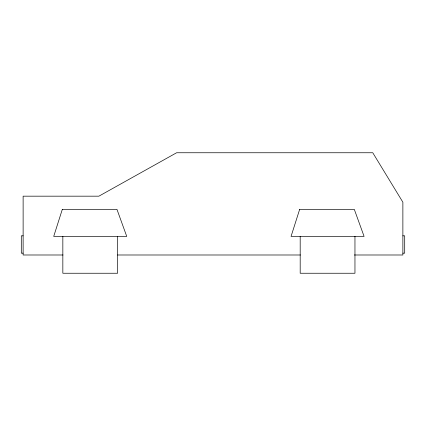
<?xml version="1.0" encoding="UTF-8"?>
<svg xmlns="http://www.w3.org/2000/svg" width="426" height="426" viewBox="0 0 426 426"><rect width="100%" height="100%" fill="white"/><g stroke="black" fill="none" stroke-linecap="round" stroke-linejoin="round"><path stroke-width="0.64" d="M23.126 235.823L21.3 235.823L21.3 253.166L23.126 253.166M402.874 235.823L404.7 235.823L404.7 253.166L402.874 253.166M63.027 254.993L23.126 254.993L23.126 196.173L98.891 196.173L176.625 152.753L372.766 152.753L402.874 202.206L402.874 254.993L354.325 254.993M117.565 254.993L300.458 254.993M354.959 236.297L354.959 273.247L300.186 273.247L300.186 236.297M117.613 236.297L117.613 273.247L62.84 273.247L62.84 236.297M62.324 209.347L53.713 236.403L126.74 236.403L116.953 209.347L62.324 209.347M299.664 209.347L291.059 236.403L364.086 236.403L354.294 209.347L299.664 209.347"/></g></svg>
